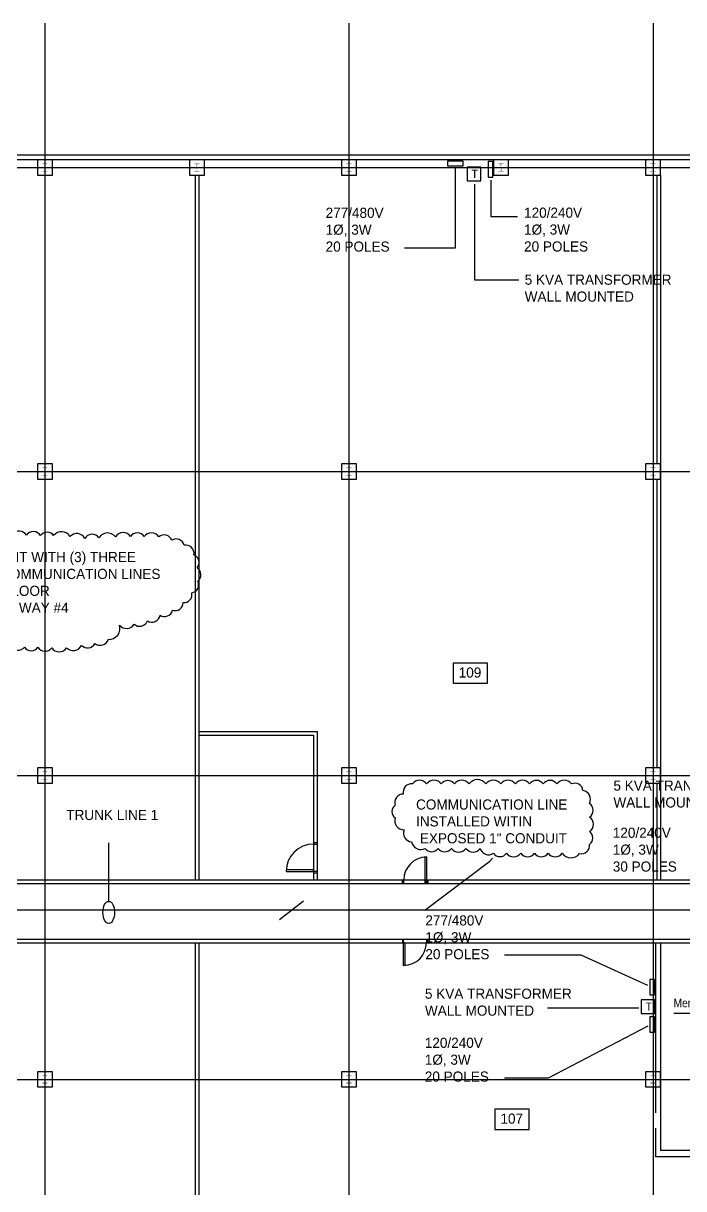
# Model space of a CAD drawing. Header units: inches. Extents: x 6906 to 14988, y -851 to 13048.
# Drawn here: x 11259 to 12302, y 11208 to 13048 of the extents above; entities that cross this region are included whole.
import ezdxf

# ---------------------------------------------------------------- set-up
doc = ezdxf.new("R2010")
doc.units = ezdxf.units.IN
doc.header["$MEASUREMENT"] = 0
doc.layers.add('COMM WIRE', color=1, linetype='Continuous')
doc.layers.add('E-TEXT', color=7, linetype='Continuous')
doc.styles.add('Xref1$0$arial_.85w', font='ARIAL.TTF', dxfattribs={"width": 0.85})
doc.dimstyles.get("Standard").update_dxf_attribs({"dimtxt": 0.18, "dimasz": 0.18, "dimexe": 0.18, "dimexo": 0.0625, "dimgap": 0.09, "dimtad": 0, "dimtih": 1, "dimtoh": 1, "dimdec": 4, "dimzin": 0, "dimdsep": 46, "dimtxsty": 'Standard', "dimcen": 0.09, "dimadec": 0, "dimazin": 0, "dimtfac": 1, "dimtdec": 4, "dimtofl": 0, "dimtmove": 0, "dimatfit": 3, "dimfxl": 0, "dimtolj": 1, "dimtzin": 0, "dimarcsym": 0})

# ---------------------------------------------------------------- blocks, each defined once
blk = doc.blocks.new('Xref1$0$roomname_left_justified')
at = {"linetype": 'Continuous'}
blk.add_line((0.559, 0), (0, 0), dxfattribs=at)
at = {"color": 0, "linetype": 'Continuous', "style": 'Xref1$0$arial_.85w', "width": 0.85}
for tag, p in [('ROOM_NAME', (-0.001, 0.09)), ('ROOM#', (0.004, -0.197))]:
    blk.add_attdef(tag, p, '', height=0.125, dxfattribs=at)
blk = doc.blocks.new('GROUND FL')
h = blk.add_hatch(color=256)
edge = h.paths.add_edge_path()
edge.add_line((-1916, -233.8), (-1924, -233.8))
edge.add_line((-1924, -233.8), (-1924, -233.1))
edge.add_line((-1924, -233.1), (-1921, -233.1))
edge.add_arc((-1921, -232.3), 0.75, 270.0217, 360.0217)
edge.add_line((-1920.2, -232.3), (-1920.3, -223.1))
edge.add_arc((-1921, -223.1), 0.75, 0.0217, 90.0217)
edge.add_line((-1921, -222.4), (-1924, -222.4))
edge.add_line((-1924, -222.4), (-1924, -221.6))
edge.add_line((-1924, -221.6), (-1916, -221.6))
edge.add_line((-1916, -221.6), (-1916, -222.4))
edge.add_line((-1916, -222.4), (-1919, -222.4))
edge.add_arc((-1919, -223.1), 0.75, 90.0217, 180.0217)
edge.add_line((-1919.8, -223.1), (-1919.7, -232.3))
edge.add_arc((-1919, -232.3), 0.75, 180.0217, 270.0217)
edge.add_line((-1919, -233.1), (-1916, -233.1))
edge.add_line((-1916, -233.1), (-1916, -233.8))
h = blk.add_hatch(color=256)
edge = h.paths.add_edge_path()
edge.add_line((-1676, -233.8), (-1684, -233.8))
edge.add_line((-1684, -233.8), (-1684, -233.1))
edge.add_line((-1684, -233.1), (-1681, -233.1))
edge.add_arc((-1681, -232.3), 0.75, 270.0217, 360.0217)
edge.add_line((-1680.2, -232.3), (-1680.3, -223.1))
edge.add_arc((-1681, -223.1), 0.75, 0.0217, 90.0217)
edge.add_line((-1681, -222.4), (-1684, -222.4))
edge.add_line((-1684, -222.4), (-1684, -221.6))
edge.add_line((-1684, -221.6), (-1676, -221.6))
edge.add_line((-1676, -221.6), (-1676, -222.4))
edge.add_line((-1676, -222.4), (-1679, -222.4))
edge.add_arc((-1679, -223.1), 0.75, 90.0217, 180.0217)
edge.add_line((-1679.8, -223.1), (-1679.7, -232.3))
edge.add_arc((-1679, -232.3), 0.75, 180.0217, 270.0217)
edge.add_line((-1679, -233.1), (-1676, -233.1))
edge.add_line((-1676, -233.1), (-1676, -233.8))
h = blk.add_hatch(color=256)
edge = h.paths.add_edge_path()
edge.add_line((-1436, -233.8), (-1444, -233.8))
edge.add_line((-1444, -233.8), (-1444, -233.1))
edge.add_line((-1444, -233.1), (-1441, -233.1))
edge.add_arc((-1441, -232.3), 0.75, 270.0217, 360.0217)
edge.add_line((-1440.2, -232.3), (-1440.3, -223.1))
edge.add_arc((-1441, -223.1), 0.75, 0.0217, 90.0217)
edge.add_line((-1441, -222.4), (-1444, -222.4))
edge.add_line((-1444, -222.4), (-1444, -221.6))
edge.add_line((-1444, -221.6), (-1436, -221.6))
edge.add_line((-1436, -221.6), (-1436, -222.4))
edge.add_line((-1436, -222.4), (-1439, -222.4))
edge.add_arc((-1439, -223.1), 0.75, 90.0217, 180.0217)
edge.add_line((-1439.8, -223.1), (-1439.7, -232.3))
edge.add_arc((-1439, -232.3), 0.75, 180.0217, 270.0217)
edge.add_line((-1439, -233.1), (-1436, -233.1))
edge.add_line((-1436, -233.1), (-1436, -233.8))
h = blk.add_hatch(color=256)
edge = h.paths.add_edge_path()
edge.add_line((-1196, -233.8), (-1204, -233.8))
edge.add_line((-1204, -233.8), (-1204, -233.1))
edge.add_line((-1204, -233.1), (-1201, -233.1))
edge.add_arc((-1201, -232.3), 0.75, 270.0217, 360.0217)
edge.add_line((-1200.2, -232.3), (-1200.3, -223.1))
edge.add_arc((-1201, -223.1), 0.75, 0.0217, 90.0217)
edge.add_line((-1201, -222.4), (-1204, -222.4))
edge.add_line((-1204, -222.4), (-1204, -221.6))
edge.add_line((-1204, -221.6), (-1196, -221.6))
edge.add_line((-1196, -221.6), (-1196, -222.4))
edge.add_line((-1196, -222.4), (-1199, -222.4))
edge.add_arc((-1199, -223.1), 0.75, 90.0217, 180.0217)
edge.add_line((-1199.8, -223.1), (-1199.7, -232.3))
edge.add_arc((-1199, -232.3), 0.75, 180.0217, 270.0217)
edge.add_line((-1199, -233.1), (-1196, -233.1))
edge.add_line((-1196, -233.1), (-1196, -233.8))
h = blk.add_hatch(color=256)
edge = h.paths.add_edge_path()
edge.add_line((-956, -233.8), (-964, -233.8))
edge.add_line((-964, -233.8), (-964, -233.1))
edge.add_line((-964, -233.1), (-961, -233.1))
edge.add_arc((-961, -232.3), 0.75, 270.0217, 360.0217)
edge.add_line((-960.2, -232.3), (-960.3, -223.1))
edge.add_arc((-961, -223.1), 0.75, 0.0217, 90.0217)
edge.add_line((-961, -222.4), (-964, -222.4))
edge.add_line((-964, -222.4), (-964, -221.6))
edge.add_line((-964, -221.6), (-956, -221.6))
edge.add_line((-956, -221.6), (-956, -222.4))
edge.add_line((-956, -222.4), (-959, -222.4))
edge.add_arc((-959, -223.1), 0.75, 90.0217, 180.0217)
edge.add_line((-959.8, -223.1), (-959.7, -232.3))
edge.add_arc((-959, -232.3), 0.75, 180.0217, 270.0217)
edge.add_line((-959, -233.1), (-956, -233.1))
edge.add_line((-956, -233.1), (-956, -233.8))
h = blk.add_hatch(color=256)
edge = h.paths.add_edge_path()
edge.add_line((-1916, -713.8), (-1924, -713.8))
edge.add_line((-1924, -713.8), (-1924, -713.1))
edge.add_line((-1924, -713.1), (-1921, -713.1))
edge.add_arc((-1921, -712.3), 0.75, 270.0217, 360.0217)
edge.add_line((-1920.2, -712.3), (-1920.3, -703.1))
edge.add_arc((-1921, -703.1), 0.75, 0.0217, 90.0217)
edge.add_line((-1921, -702.4), (-1924, -702.4))
edge.add_line((-1924, -702.4), (-1924, -701.6))
edge.add_line((-1924, -701.6), (-1916, -701.6))
edge.add_line((-1916, -701.6), (-1916, -702.4))
edge.add_line((-1916, -702.4), (-1919, -702.4))
edge.add_arc((-1919, -703.1), 0.75, 90.0217, 180.0217)
edge.add_line((-1919.8, -703.1), (-1919.7, -712.3))
edge.add_arc((-1919, -712.3), 0.75, 180.0217, 270.0217)
edge.add_line((-1919, -713.1), (-1916, -713.1))
edge.add_line((-1916, -713.1), (-1916, -713.8))
h = blk.add_hatch(color=256)
edge = h.paths.add_edge_path()
edge.add_line((-1436, -713.8), (-1444, -713.8))
edge.add_line((-1444, -713.8), (-1444, -713.1))
edge.add_line((-1444, -713.1), (-1441, -713.1))
edge.add_arc((-1441, -712.3), 0.75, 270.0217, 360.0217)
edge.add_line((-1440.2, -712.3), (-1440.3, -703.1))
edge.add_arc((-1441, -703.1), 0.75, 0.0217, 90.0217)
edge.add_line((-1441, -702.4), (-1444, -702.4))
edge.add_line((-1444, -702.4), (-1444, -701.6))
edge.add_line((-1444, -701.6), (-1436, -701.6))
edge.add_line((-1436, -701.6), (-1436, -702.4))
edge.add_line((-1436, -702.4), (-1439, -702.4))
edge.add_arc((-1439, -703.1), 0.75, 90.0217, 180.0217)
edge.add_line((-1439.8, -703.1), (-1439.7, -712.3))
edge.add_arc((-1439, -712.3), 0.75, 180.0217, 270.0217)
edge.add_line((-1439, -713.1), (-1436, -713.1))
edge.add_line((-1436, -713.1), (-1436, -713.8))
h = blk.add_hatch(color=256)
edge = h.paths.add_edge_path()
edge.add_line((-956, -713.8), (-964, -713.8))
edge.add_line((-964, -713.8), (-964, -713.1))
edge.add_line((-964, -713.1), (-961, -713.1))
edge.add_arc((-961, -712.3), 0.75, 270.0217, 360.0217)
edge.add_line((-960.2, -712.3), (-960.3, -703.1))
edge.add_arc((-961, -703.1), 0.75, 0.0217, 90.0217)
edge.add_line((-961, -702.4), (-964, -702.4))
edge.add_line((-964, -702.4), (-964, -701.6))
edge.add_line((-964, -701.6), (-956, -701.6))
edge.add_line((-956, -701.6), (-956, -702.4))
edge.add_line((-956, -702.4), (-959, -702.4))
edge.add_arc((-959, -703.1), 0.75, 90.0217, 180.0217)
edge.add_line((-959.8, -703.1), (-959.7, -712.3))
edge.add_arc((-959, -712.3), 0.75, 180.0217, 270.0217)
edge.add_line((-959, -713.1), (-956, -713.1))
edge.add_line((-956, -713.1), (-956, -713.8))
h = blk.add_hatch(color=256)
edge = h.paths.add_edge_path()
edge.add_line((-1916, -1193.8), (-1924, -1193.8))
edge.add_line((-1924, -1193.8), (-1924, -1193.1))
edge.add_line((-1924, -1193.1), (-1921, -1193.1))
edge.add_arc((-1921, -1192.3), 0.75, 270.0217, 360.0217)
edge.add_line((-1920.2, -1192.3), (-1920.3, -1183.1))
edge.add_arc((-1921, -1183.1), 0.75, 0.0217, 90.0217)
edge.add_line((-1921, -1182.4), (-1924, -1182.4))
edge.add_line((-1924, -1182.4), (-1924, -1181.6))
edge.add_line((-1924, -1181.6), (-1916, -1181.6))
edge.add_line((-1916, -1181.6), (-1916, -1182.4))
edge.add_line((-1916, -1182.4), (-1919, -1182.4))
edge.add_arc((-1919, -1183.1), 0.75, 90.0217, 180.0217)
edge.add_line((-1919.8, -1183.1), (-1919.7, -1192.3))
edge.add_arc((-1919, -1192.3), 0.75, 180.0217, 270.0217)
edge.add_line((-1919, -1193.1), (-1916, -1193.1))
edge.add_line((-1916, -1193.1), (-1916, -1193.8))
h = blk.add_hatch(color=256)
edge = h.paths.add_edge_path()
edge.add_line((-1436, -1193.8), (-1444, -1193.8))
edge.add_line((-1444, -1193.8), (-1444, -1193.1))
edge.add_line((-1444, -1193.1), (-1441, -1193.1))
edge.add_arc((-1441, -1192.3), 0.75, 270.0217, 360.0217)
edge.add_line((-1440.2, -1192.3), (-1440.3, -1183.1))
edge.add_arc((-1441, -1183.1), 0.75, 0.0217, 90.0217)
edge.add_line((-1441, -1182.4), (-1444, -1182.4))
edge.add_line((-1444, -1182.4), (-1444, -1181.6))
edge.add_line((-1444, -1181.6), (-1436, -1181.6))
edge.add_line((-1436, -1181.6), (-1436, -1182.4))
edge.add_line((-1436, -1182.4), (-1439, -1182.4))
edge.add_arc((-1439, -1183.1), 0.75, 90.0217, 180.0217)
edge.add_line((-1439.8, -1183.1), (-1439.7, -1192.3))
edge.add_arc((-1439, -1192.3), 0.75, 180.0217, 270.0217)
edge.add_line((-1439, -1193.1), (-1436, -1193.1))
edge.add_line((-1436, -1193.1), (-1436, -1193.8))
h = blk.add_hatch(color=256)
edge = h.paths.add_edge_path()
edge.add_line((-956, -1193.8), (-964, -1193.8))
edge.add_line((-964, -1193.8), (-964, -1193.1))
edge.add_line((-964, -1193.1), (-961, -1193.1))
edge.add_arc((-961, -1192.3), 0.75, 270.0217, 360.0217)
edge.add_line((-960.2, -1192.3), (-960.3, -1183.1))
edge.add_arc((-961, -1183.1), 0.75, 0.0217, 90.0217)
edge.add_line((-961, -1182.4), (-964, -1182.4))
edge.add_line((-964, -1182.4), (-964, -1181.6))
edge.add_line((-964, -1181.6), (-956, -1181.6))
edge.add_line((-956, -1181.6), (-956, -1182.4))
edge.add_line((-956, -1182.4), (-959, -1182.4))
edge.add_arc((-959, -1183.1), 0.75, 90.0217, 180.0217)
edge.add_line((-959.8, -1183.1), (-959.7, -1192.3))
edge.add_arc((-959, -1192.3), 0.75, 180.0217, 270.0217)
edge.add_line((-959, -1193.1), (-956, -1193.1))
edge.add_line((-956, -1193.1), (-956, -1193.8))
h = blk.add_hatch(color=256)
edge = h.paths.add_edge_path()
edge.add_line((-1916, -1673.8), (-1924, -1673.8))
edge.add_line((-1924, -1673.8), (-1924, -1673.1))
edge.add_line((-1924, -1673.1), (-1921, -1673.1))
edge.add_arc((-1921, -1672.3), 0.75, 270.0217, 360.0217)
edge.add_line((-1920.2, -1672.3), (-1920.3, -1663.1))
edge.add_arc((-1921, -1663.1), 0.75, 0.0217, 90.0217)
edge.add_line((-1921, -1662.4), (-1924, -1662.4))
edge.add_line((-1924, -1662.4), (-1924, -1661.6))
edge.add_line((-1924, -1661.6), (-1916, -1661.6))
edge.add_line((-1916, -1661.6), (-1916, -1662.4))
edge.add_line((-1916, -1662.4), (-1919, -1662.4))
edge.add_arc((-1919, -1663.1), 0.75, 90.0217, 180.0217)
edge.add_line((-1919.8, -1663.1), (-1919.7, -1672.3))
edge.add_arc((-1919, -1672.3), 0.75, 180.0217, 270.0217)
edge.add_line((-1919, -1673.1), (-1916, -1673.1))
edge.add_line((-1916, -1673.1), (-1916, -1673.8))
h = blk.add_hatch(color=256)
edge = h.paths.add_edge_path()
edge.add_line((-1436, -1673.8), (-1444, -1673.8))
edge.add_line((-1444, -1673.8), (-1444, -1673.1))
edge.add_line((-1444, -1673.1), (-1441, -1673.1))
edge.add_arc((-1441, -1672.3), 0.75, 270.0217, 360.0217)
edge.add_line((-1440.2, -1672.3), (-1440.3, -1663.1))
edge.add_arc((-1441, -1663.1), 0.75, 0.0217, 90.0217)
edge.add_line((-1441, -1662.4), (-1444, -1662.4))
edge.add_line((-1444, -1662.4), (-1444, -1661.6))
edge.add_line((-1444, -1661.6), (-1436, -1661.6))
edge.add_line((-1436, -1661.6), (-1436, -1662.4))
edge.add_line((-1436, -1662.4), (-1439, -1662.4))
edge.add_arc((-1439, -1663.1), 0.75, 90.0217, 180.0217)
edge.add_line((-1439.8, -1663.1), (-1439.7, -1672.3))
edge.add_arc((-1439, -1672.3), 0.75, 180.0217, 270.0217)
edge.add_line((-1439, -1673.1), (-1436, -1673.1))
edge.add_line((-1436, -1673.1), (-1436, -1673.8))
h = blk.add_hatch(color=256)
edge = h.paths.add_edge_path()
edge.add_line((-956, -1673.8), (-964, -1673.8))
edge.add_line((-964, -1673.8), (-964, -1673.1))
edge.add_line((-964, -1673.1), (-961, -1673.1))
edge.add_arc((-961, -1672.3), 0.75, 270.0217, 360.0217)
edge.add_line((-960.2, -1672.3), (-960.3, -1663.1))
edge.add_arc((-961, -1663.1), 0.75, 0.0217, 90.0217)
edge.add_line((-961, -1662.4), (-964, -1662.4))
edge.add_line((-964, -1662.4), (-964, -1661.6))
edge.add_line((-964, -1661.6), (-956, -1661.6))
edge.add_line((-956, -1661.6), (-956, -1662.4))
edge.add_line((-956, -1662.4), (-959, -1662.4))
edge.add_arc((-959, -1663.1), 0.75, 90.0217, 180.0217)
edge.add_line((-959.8, -1663.1), (-959.7, -1672.3))
edge.add_arc((-959, -1672.3), 0.75, 180.0217, 270.0217)
edge.add_line((-959, -1673.1), (-956, -1673.1))
edge.add_line((-956, -1673.1), (-956, -1673.8))
at = {"ltscale": 0.7}
for p, q in [((-1920, 0), (-1920, -2689)), ((-1440, 0), (-1440, -2689)), ((-960, 0), (-960, -2689)), ((-6063.5, -227.7), (76.1, -227.7)), ((-6063.5, -707.7), (76.1, -707.7)), ((-6063.5, -1187.7), (76.1, -1187.7)), ((-6063.5, -1667.7), (76.1, -1667.7))]:
    blk.add_line(p, q, dxfattribs=at)
for p, q in [((-6012, -207.8), (20, -207.8)), ((12, -215.8), (-6002.1, -215.8)), ((-1489.9, -1352.5), (-1489.9, -1118.4)), ((-1496, -1124.2), (-1496, -1352.5)), ((-733.9, -1780.1), (-948, -1780.1))]:
    blk.add_line(p, q)
at = {"linetype": 'Continuous', "lineweight": -3}
for p, q in [((-1682.9, -239.7), (-1682.9, -1352.5)), ((-948, -239.7), (-948, -1352.5)), ((-1677, -1118.4), (-1489.9, -1118.4)), ((-2505.7, -1352.5), (-492, -1352.5)), ((-2412, -1446.3), (-492, -1446.3)), ((-1682.9, -1452.1), (-1682.9, -2615.8)), ((-956.1, -1452.1), (-956.1, -1720.6)), ((-956.1, -1744.5), (-956.1, -1790.2)), ((-725.8, -1790.2), (-956.1, -1790.2))]:
    blk.add_line(p, q, dxfattribs=at)
at = {"lineweight": -3}
for p, q in [((-1677, -239.7), (-1677, -1352.5)), ((-953.8, -239.7), (-953.8, -695.8)), ((-953.8, -719.7), (-953.8, -1175.8)), ((-1677, -1124.2), (-1496, -1124.2)), ((-953.8, -1199.7), (-953.8, -1352.5)), ((-2505.9, -1358.4), (-492, -1358.4)), ((-2406.2, -1452.1), (-492, -1452.1)), ((-1677, -1452.1), (-1677, -2615.8)), ((-948, -1452.1), (-948, -1780.1))]:
    blk.add_line(p, q, dxfattribs=at)
for points in [[(-1932, -239.7), (-1908, -239.7), (-1908, -215.8), (-1932, -215.8)], [(-1692, -239.7), (-1668, -239.7), (-1668, -215.8), (-1692, -215.8)], [(-1452, -239.7), (-1428, -239.7), (-1428, -215.8), (-1452, -215.8)], [(-1212, -239.7), (-1188, -239.7), (-1188, -215.8), (-1212, -215.8)], [(-972, -239.7), (-948, -239.7), (-948, -215.8), (-972, -215.8)], [(-1932, -719.7), (-1908, -719.7), (-1908, -695.8), (-1932, -695.8)], [(-1452, -719.7), (-1428, -719.7), (-1428, -695.8), (-1452, -695.8)], [(-972, -719.7), (-948, -719.7), (-948, -695.8), (-972, -695.8)], [(-1932, -1199.7), (-1908, -1199.7), (-1908, -1175.8), (-1932, -1175.8)], [(-1452, -1199.7), (-1428, -1199.7), (-1428, -1175.8), (-1452, -1175.8)], [(-972, -1199.7), (-948, -1199.7), (-948, -1175.8), (-972, -1175.8)], [(-1932, -1679.7), (-1908, -1679.7), (-1908, -1655.8), (-1932, -1655.8)], [(-1452, -1679.7), (-1428, -1679.7), (-1428, -1655.8), (-1452, -1655.8)], [(-972, -1679.7), (-948, -1679.7), (-948, -1655.8), (-972, -1655.8)]]:
    blk.add_lwpolyline(points, close=True)
at = {"linetype": 'Continuous', "lineweight": -3}
for points in [[(-1496, -1294.1), (-1496, -1296.1), (-1489.9, -1296.1), (-1489.9, -1294.1)], [(-1317.5, -1352.5), (-1319.5, -1352.5), (-1319.5, -1316.5), (-1317.5, -1316.5)], [(-1496, -1339.3), (-1496, -1336.9), (-1539.2, -1336.9), (-1539.2, -1339.3)], [(-1496, -1339.3), (-1496, -1341.3), (-1489.9, -1341.3), (-1489.9, -1339.3)], [(-1355.7, -1352.5), (-1353.7, -1352.5), (-1353.7, -1358.4), (-1355.7, -1358.4)], [(-1319.5, -1352.4), (-1317.5, -1352.4), (-1317.5, -1358.3), (-1319.5, -1358.3)], [(-1319.5, -1352.4), (-1317.5, -1352.4), (-1317.5, -1358.3), (-1319.5, -1358.3)], [(-1317.5, -1352.5), (-1315.5, -1352.5), (-1315.5, -1358.4), (-1317.5, -1358.4)], [(-1353.7, -1451.7), (-1351.7, -1451.7), (-1351.7, -1487.7), (-1353.7, -1487.7)]]:
    blk.add_lwpolyline(points, close=True, dxfattribs=at)
for points in [[(-1355.7, -1446.3), (-1355.7, -1451.7), (-1353.7, -1451.7), (-1353.7, -1446.3)], [(-1317.7, -1446.3), (-1317.7, -1451.7), (-1315.7, -1451.7), (-1315.7, -1446.3)]]:
    blk.add_lwpolyline(points, dxfattribs=at)
for centre, radius, start, end in [((-1496, -1339.3), 43.2, 90, 180), ((-1317.5, -1352.5), 36, 90, 180), ((-1353.7, -1451.7), 36, 270, 0)]:
    blk.add_arc(centre, radius, start, end, dxfattribs=at)
at = {"linetype": 'Continuous'}
ref = blk.add_blockref('Xref1$0$roomname_left_justified', (-927.4, -1563.4), dxfattribs=dict(at, xscale=108.1599999999999, yscale=108.1599999999999, zscale=108.16))
ref.add_attrib('ROOM_NAME', 'Men', (-927.5, -1553.7), dxfattribs={"linetype": 'Continuous', "height": 13.52, "style": 'Xref1$0$arial_.85w', "width": 0.85})

msp = doc.modelspace()

# ---------------------------------------------------------------- linework, layer by layer
at = {"layer": 'COMM WIRE'}
msp.add_line((13185, 11647.5), (10761, 11647.5), dxfattribs=at)
at = {"layer": 'E-TEXT'}
for p, q in [((11394, 11661.5), (11394, 11754)), ((11701.5, 11662), (11663.5, 11632.5))]:
    msp.add_line(p, q, dxfattribs=at)
for points in [[(11929, 12823), (11953.5, 12823), (11953.5, 12830.4), (11929, 12830.4)], [(11993.1, 12829.8), (11993.1, 12805.4), (12000.5, 12805.4), (12000.5, 12829.8)], [(11959.9, 12799.6), (11981.5, 12799.6), (11981.5, 12821.2), (11959.9, 12821.2)], [(11937.8, 12005.9), (11991.8, 12005.9), (11991.8, 12037.8), (11937.8, 12037.8)], [(12255.8, 11513.8), (12255.8, 11538.3), (12248.5, 11538.3), (12248.5, 11513.8)], [(12234.7, 11484.7), (12256.3, 11484.7), (12256.3, 11506.2), (12234.7, 11506.2)], [(12255.8, 11454.8), (12255.8, 11479.3), (12248.5, 11479.3), (12248.5, 11454.8)], [(12003.7, 11301.5), (12057.7, 11301.5), (12057.7, 11333.4), (12003.7, 11333.4)]]:
    msp.add_lwpolyline(points, close=True, dxfattribs=at)
msp.add_lwpolyline([(11239.5, 12064.8, 0.520567), (11261, 12062.8, 0.520567), (11282, 12062.8, 0.520567), (11304, 12061.8, 0.520567), (11327.5, 12061.8, 0.520567), (11351, 12065.8, 0.520567), (11372, 12068.8, 0.520567), (11393.5, 12075.3, 0.520567), (11411, 12097.8), (11411, 12097.8, 0.520567), (11411, 12097.8, 0.520567), (11434, 12099.3, 0.520567), (11455, 12104.3, 0.520567), (11475, 12113.3, 0.520567), (11494.5, 12121.3, 0.520567), (11511.5, 12133.3, 0.520567), (11525, 12148.8, 0.520567), (11534.5, 12167.3, 0.520567), (11533.5, 12188.3, 0.520567), (11528.5, 12208.8, 0.520567), (11513, 12223.8, 0.520567), (11493.5, 12231.8, 0.520567), (11473, 12237.3, 0.520567), (11450, 12237.8, 0.520567), (11428.5, 12237.8, 0.520567), (11404.5, 12237.3, 0.520567), (11378.5, 12235.8, 0.520567), (11356, 12234.8, 0.520567), (11333, 12237.8, 0.520567), (11307, 12239.3, 0.520567), (11286.5, 12239.3, 0.520567), (11264, 12239.8, 0.520567), (11242.5, 12241.3, 0.520567)], format="xyb", dxfattribs=at)
msp.add_lwpolyline([(12137.1, 11736.9, 0.520567), (12153.1, 11751.5, 0.520567), (12153.1, 11771.7, 0.520567), (12153.1, 11794.7, 0.520567), (12153.1, 11816.3, 0.520567), (12142.7, 11836.5, 0.520567), (12124.6, 11846.9, 0.520567), (12101.6, 11846.9, 0.520567), (12079.9, 11846.9, 0.520567), (12058.3, 11846.9, 0.520567), (12036, 11846.9, 0.520567), (12013, 11846.9, 0.520567), (11989.3, 11846.9, 0.520567), (11962.8, 11846.9, 0.520567), (11939.8, 11846.9, 0.520567), (11918.9, 11846.9, 0.520567), (11895.9, 11846.9, 0.520567), (11873.6, 11846.9, 0.520567), (11859, 11830.9, 0.520567), (11846.4, 11813.5, 0.520567), (11846.4, 11793.3, 0.520567), (11860.4, 11774.5, 0.520567), (11872.2, 11755.7, 0.520567), (11893.8, 11745.2, 0.520567), (11914, 11745.2, 0.520567), (11934.9, 11745.2, 0.520567), (11958, 11745.2, 0.520567), (11980.3, 11745.2, 0.520567), (12001.2, 11737.6, 0.520567), (12022.1, 11737.6, 0.520567), (12044.4, 11737.6, 0.520567), (12066, 11737.6, 0.520567), (12087.6, 11737.6, 0.520567), (12109.9, 11737.6, 0.520567)], format="xyb", close=True, dxfattribs=at)
msp.add_ellipse((11394, 11644), major_axis=(0, 17.5), ratio=0.528571, dxfattribs=at)

# ---------------------------------------------------------------- block references
msp.add_blockref('GROUND FL', (13213.3, 13048.1))

# ---------------------------------------------------------------- texts
for s, p in [('109', (11946.5, 12014.9)), ('107', (12012.4, 11310.5))]:
    msp.add_text(s, height=16, dxfattribs=at).set_placement(p)
at = {"layer": 'E-TEXT', "attachment_point": 1}
for s, insert, char_height, width in [('T', (11966.4, 12816.8), 13, 164.856), ('277/480V\\P1%%C, 3W\\P20 POLES', (11736.4, 12756.9), 16, 203.526), ('120/240V\\P1%%C, 3W\\P20 POLES', (12049.7, 12757.1), 16, 203.526), ('5 KVA TRANSFORMER\\PWALL MOUNTED', (12050.7, 12651.3), 16, 351.536), ('1" CONDUIT WITH (3) THREE TRUNK COMMUNICATION LINES TO 2ND FLOOR\\PVIA STAIR WAY #4', (11142.8, 12213.3), 16, 351.5), ('5 KVA TRANSFORMER\\PWALL MOUNTED', (12190.8, 11852.4), 16, 351.536), ('COMMUNICATION LINE  INSTALLED WITIN\\P EXPOSED 1" CONDUIT ', (11879.2, 11822.5), 16, 351.5), ('TRUNK LINE 1', (11327, 11806), 16, 351.5), ('120/240V\\P1%%C, 3W\\P30 POLES', (12189.8, 11777.9), 16, 203.526), ('277/480V\\P1%%C, 3W\\P20 POLES', (11893.9, 11639.5), 16, 203.526), ('5 KVA TRANSFORMER\\PWALL MOUNTED', (11893.2, 11523.7), 16, 351.536), ('T', (12241.2, 11501.8), 13, 164.856), ('120/240V\\P1%%C, 3W\\P20 POLES', (11893, 11446.2), 16, 203.526)]:
    msp.add_mtext(s, dxfattribs=dict(at, insert=insert, char_height=char_height, width=width))

# ---------------------------------------------------------------- leaders
at = {"layer": 'E-TEXT'}
for points in [[(11940.7, 12819.9), (11940.7, 12693.1), (11860.9, 12693.1)], [(11971.5, 12794.1), (11971.5, 12642.9), (12041.7, 12642.9)], [(11997.1, 12800.3), (11997.1, 12743.2), (12039.4, 12743.2)], [(11893, 11647.4), (11995.5, 11725.1), (11999.8, 11730)], [(12244.9, 11528.8), (12140, 11576.8), (12018.7, 11576.8)], [(12230.7, 11492.7), (12086.5, 11492.7)], [(12244.9, 11464.3), (12087.6, 11382.4), (12018.7, 11382.4)]]:
    msp.add_leader(points, dimstyle='Standard', override={"dimgap": 0.09, "dimtad": 0}, dxfattribs=at)

doc.saveas('drawing.dxf')
